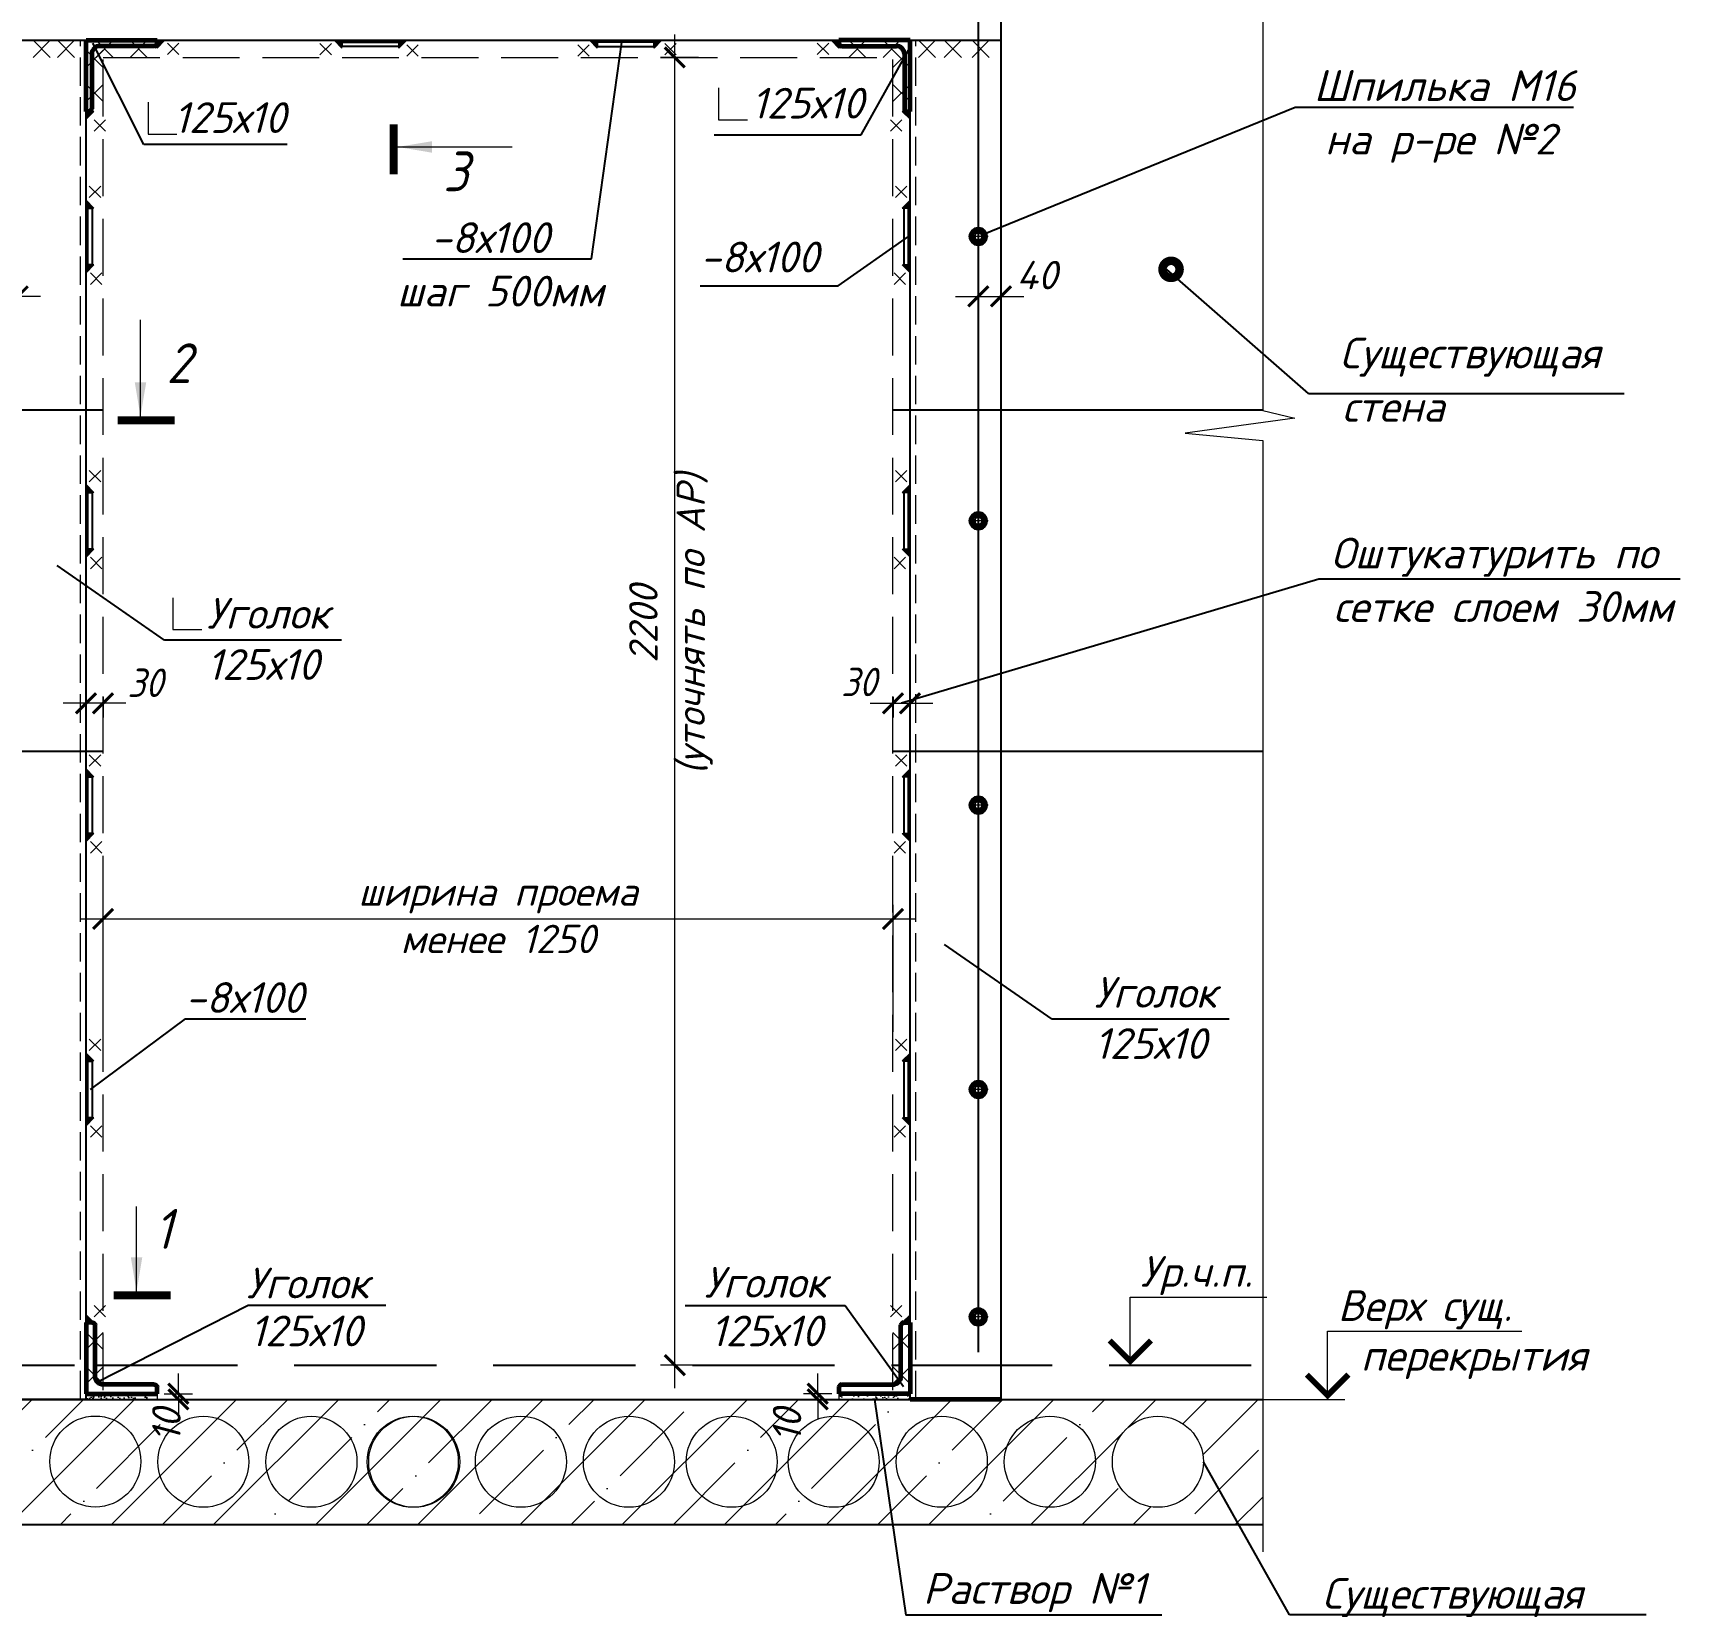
# Model space of a CAD drawing. Header units: millimetres. Extents: x 749182 to 2267578, y 70462 to 311449.
# Drawn here: x 2113774 to 2116670, y 228761 to 231547 of the extents above; entities that cross this region are included whole.
import ezdxf
from ezdxf.enums import TextEntityAlignment as Align

# ---------------------------------------------------------------- set-up
doc = ezdxf.new("R2010")
doc.units = ezdxf.units.MM
for name, pattern in [('GOST2.303 4', [7, 5, -2, 0]), ('ГОСТ 2.303 4', [7, 5, -2, 0]), ('осеваяX2', [4, 2.5, -0.5, 0.5, -0.5])]:
    doc.linetypes.add(name, pattern=pattern)
doc.layers.get('Defpoints').update_dxf_attribs({"color": 255})
for name, color, linetype, lineweight in [('1Стены', 252, 'Continuous', 25), ('монолит', 176, 'Continuous', 50), ('Оси', 165, 'осеваяX2', 13), ('Размер', 7, 'Continuous', 13), ('сварка', 156, 'Continuous', 9), ('штрих', 8, 'Continuous', 5), ('штриховка кирпич', 42, 'Continuous', 5)]:
    doc.layers.add(name, color=color, linetype=linetype, lineweight=lineweight)
doc.layers.add('CS_UNPLOTTED', color=254, linetype='Continuous', plot=False)
doc.layers.add('металл', color=124, linetype='Continuous')
doc.layers.add('Текст', color=7, linetype='Continuous')
doc.styles.add('GOST 2.304_new', font='isocpeur.ttf', dxfattribs={"width": 0.9, "oblique": 15})
doc.styles.add('М2', font='isocpeui.ttf')
doc.dimstyles.new('SPDS', dxfattribs={"dimscale": 25, "dimtxt": 2.5, "dimasz": 1.77, "dimexe": 1.25, "dimexo": 0.625, "dimtad": 1, "dimdec": 0, "dimrnd": 0.001, "dimtxsty": 'GOST 2.304_new', "dimblk": 'ARCHTICK', "dimcen": 2.5, "dimdle": 2, "dimclrt": 256, "dimazin": 2, "dimtfac": 0.75, "dimtdec": 0, "dimtmove": 1, "dimatfit": 3, "dimfxl": 0, "dimtolj": 1, "dimlwd": 9, "dimlwe": 9, "dimarcsym": 0})
doc.dimstyles.new('SPDS 1_20', dxfattribs={"dimscale": 20, "dimtxt": 2.5, "dimasz": 1.77, "dimexe": 1.25, "dimexo": 0.625, "dimtad": 1, "dimdec": 0, "dimrnd": 0.001, "dimtxsty": 'М2', "dimblk": 'ARCHTICK', "dimcen": 2.5, "dimdle": 2, "dimclrt": 256, "dimadec": 0, "dimazin": 2, "dimtfac": 0.75, "dimtdec": 0, "dimtmove": 1, "dimatfit": 3, "dimfxl": 0, "dimtolj": 1, "dimlwd": 9, "dimlwe": 9, "dimarcsym": 0})

# ---------------------------------------------------------------- blocks, each defined once
blk = doc.blocks.new('_ArchTick')
at = {"color": 0, "linetype": 'ByBlock', "const_width": 0.15}
blk.add_lwpolyline([(-0.5, -0.5), (0.5, 0.5)], dxfattribs=at)
blk = doc.blocks.new('*D2985')
at = {"layer": 'Defpoints', "color": 0, "lineweight": 20, "ltscale": 20, "transparency": 16777216}
for p in [(2113867.8, 230391.9), (2113897.8, 230391.9), (2113867.8, 230368.3)]:
    blk.add_point(p, dxfattribs=at)
at = {"layer": 'Размер', "color": 0, "lineweight": 9, "ltscale": 20, "transparency": 16777216}
for p, q in [((2113937.8, 230368.3), (2113827.8, 230368.3)), ((2113867.8, 230379.4), (2113867.8, 230343.3)), ((2113897.8, 230379.4), (2113897.8, 230343.3))]:
    blk.add_line(p, q, dxfattribs=at)
at = {"layer": 'Размер', "color": 0, "lineweight": 9, "ltscale": 20, "transparency": 16777216, "xscale": 35.4, "yscale": 35.4, "zscale": 35.4}
for p, rotation in [((2113867.8, 230368.3), 179.9999999995553), ((2113897.8, 230368.3), 359.9999999995553)]:
    blk.add_blockref('_ArchTick', p, dxfattribs=dict(at, rotation=rotation))
at = {"layer": 'Размер', "ltscale": 20, "transparency": 16777216, "insert": (2113971.6, 230404.4), "char_height": 50, "attachment_point": 5, "style": 'GOST 2.304_new'}
blk.add_mtext('\\A1;30', dxfattribs=at)
blk = doc.blocks.new('свар')
at = {"layer": 'сварка', "color": 0, "linetype": 'Continuous', "ltscale": 10}
for p, q in [((10, 10), (-10, -10)), ((-10, 10), (10, -10))]:
    blk.add_line(p, q, dxfattribs=at)
blk = doc.blocks.new('*D2986')
at = {"color": 0, "lineweight": 9, "ltscale": 20, "transparency": 16777216}
for p, q in [((2115246.5, 230368.3), (2115356.5, 230368.3)), ((2115286.5, 230379.4), (2115286.5, 230343.3)), ((2115316.5, 230379.4), (2115316.5, 230343.3))]:
    blk.add_line(p, q, dxfattribs=at)
at = {"layer": 'Defpoints', "color": 0, "lineweight": 20, "ltscale": 20, "transparency": 16777216}
for p in [(2115286.5, 230391.9), (2115316.5, 230391.9), (2115316.5, 230368.3)]:
    blk.add_point(p, dxfattribs=at)
at = {"color": 0, "lineweight": 9, "ltscale": 20, "transparency": 16777216, "xscale": 35.4, "yscale": 35.4, "zscale": 35.4, "rotation": 180}
blk.add_blockref('_ArchTick', (2115286.5, 230368.3), dxfattribs=at)
at = {"color": 0, "lineweight": 9, "ltscale": 20, "transparency": 16777216, "xscale": 35.4, "yscale": 35.4, "zscale": 35.4}
blk.add_blockref('_ArchTick', (2115316.5, 230368.3), dxfattribs=at)
at = {"ltscale": 20, "transparency": 16777216, "insert": (2115226.3, 230405.8), "char_height": 50, "attachment_point": 5, "style": 'GOST 2.304_new'}
blk.add_mtext('\\A1;30', dxfattribs=at)
blk = doc.blocks.new('*D2971')
at = {"layer": 'Defpoints', "color": 0, "lineweight": 20, "ltscale": 20, "transparency": 16777216}
for p in [(2115436.5, 231172.2), (2115476.5, 231174.4), (2115476.5, 231083.9)]:
    blk.add_point(p, dxfattribs=at)
at = {"layer": 'Размер', "color": 0, "lineweight": 9, "ltscale": 20, "transparency": 16777216}
for p, q in [((2115436.5, 231159.7), (2115436.5, 231058.9)), ((2115476.5, 231161.9), (2115476.5, 231058.9)), ((2115396.5, 231083.9), (2115516.5, 231083.9))]:
    blk.add_line(p, q, dxfattribs=at)
at = {"layer": 'Размер', "color": 0, "lineweight": 9, "ltscale": 20, "transparency": 16777216, "xscale": 35.4, "yscale": 35.4, "zscale": 35.4, "rotation": 180}
blk.add_blockref('_ArchTick', (2115436.5, 231083.9), dxfattribs=at)
at = {"layer": 'Размер', "color": 0, "lineweight": 9, "ltscale": 20, "transparency": 16777216, "xscale": 35.4, "yscale": 35.4, "zscale": 35.4}
blk.add_blockref('_ArchTick', (2115476.5, 231083.9), dxfattribs=at)
at = {"layer": 'Размер', "ltscale": 20, "transparency": 16777216, "insert": (2115539.4, 231121.4), "char_height": 50, "attachment_point": 5, "style": 'М2'}
blk.add_mtext('\\A1;40', dxfattribs=at)
blk = doc.blocks.new('*D2976')
at = {"layer": 'Defpoints', "color": 0, "lineweight": 20, "ltscale": 20, "transparency": 16777216}
for p in [(2113707.8, 231174.4), (2113747.8, 231172.2), (2113707.8, 231083.9)]:
    blk.add_point(p, dxfattribs=at)
at = {"layer": 'Размер', "color": 0, "lineweight": 9, "ltscale": 20, "transparency": 16777216}
for p, q in [((2113707.8, 231161.9), (2113707.8, 231058.9)), ((2113747.8, 231159.7), (2113747.8, 231058.9)), ((2113787.8, 231083.9), (2113667.8, 231083.9))]:
    blk.add_line(p, q, dxfattribs=at)
at = {"layer": 'Размер', "color": 0, "lineweight": 9, "ltscale": 20, "transparency": 16777216, "xscale": 35.4, "yscale": 35.4, "zscale": 35.4, "rotation": 180}
blk.add_blockref('_ArchTick', (2113707.8, 231083.9), dxfattribs=at)
at = {"layer": 'Размер', "color": 0, "lineweight": 9, "ltscale": 20, "transparency": 16777216, "xscale": 35.4, "yscale": 35.4, "zscale": 35.4}
blk.add_blockref('_ArchTick', (2113747.8, 231083.9), dxfattribs=at)
at = {"layer": 'Размер', "ltscale": 20, "transparency": 16777216, "insert": (2113644.9, 231121.4), "char_height": 50, "attachment_point": 5, "style": 'М2'}
blk.add_mtext('\\A1;40', dxfattribs=at)
blk = doc.blocks.new('м16')
at = {"layer": 'металл', "lineweight": 30, "ltscale": 20}
for p, q in [((-11, 6.4), (0, 12.7)), ((-11, -6.4), (-11, 6.4)), ((0, 12.7), (11, 6.4)), ((11, 6.4), (11, -6.4)), ((0, -12.7), (-11, -6.4)), ((11, -6.4), (0, -12.7))]:
    blk.add_line(p, q, dxfattribs=at)
blk.add_circle((0, 0), 15, dxfattribs=at)
for radius, start, end in [(10.4, 0, 180), (10.4, 180, 0), (6.92, 0, 180), (6.92, 180, 0)]:
    blk.add_arc((0, 0), radius, start, end, dxfattribs=at)
at = {"layer": 'металл', "linetype": 'Continuous', "lineweight": 25, "ltscale": 20}
blk.add_arc((0, 0), 8, 255, 165, dxfattribs=at)
at = {"layer": 'Оси', "ltscale": 20}
for p, q in [((17, 0), (-17.3, 0)), ((0, 17.3), (0, -17.3))]:
    blk.add_line(p, q, dxfattribs=at)
blk = doc.blocks.new('*D2977')
at = {"color": 0, "lineweight": 9, "ltscale": 20, "transparency": 16777216}
for p, q in [((2114030.2, 229154.2), (2114030.2, 229189.6)), ((2114005.3, 229154.2), (2114055.2, 229154.2)), ((2114005.3, 229144.2), (2114055.2, 229144.2)), ((2114030.2, 229154.2), (2114030.2, 229144.2)), ((2114030.2, 229144.2), (2114030.2, 229108.8))]:
    blk.add_line(p, q, dxfattribs=at)
at = {"layer": 'Defpoints', "color": 0, "lineweight": 20, "ltscale": 20, "transparency": 16777216}
for p in [(2113992.8, 229154.2), (2113992.8, 229144.2), (2114030.2, 229144.2)]:
    blk.add_point(p, dxfattribs=at)
at = {"color": 0, "lineweight": 9, "ltscale": 20, "transparency": 16777216, "xscale": 35.4, "yscale": 35.4, "zscale": 35.4}
for p, rotation in [((2114030.2, 229154.2), 270), ((2114030.2, 229144.2), 90)]:
    blk.add_blockref('_ArchTick', p, dxfattribs=dict(at, rotation=rotation))
at = {"ltscale": 20, "transparency": 16777216, "insert": (2114009.1, 229098.5), "char_height": 50, "attachment_point": 5, "rotation": 90, "style": 'М2'}
blk.add_mtext('\\A1;10', dxfattribs=at)
blk = doc.blocks.new('*D2979')
at = {"color": 0, "lineweight": 9, "ltscale": 20, "transparency": 16777216}
for p, q in [((2115154.1, 229154.2), (2115154.1, 229189.6)), ((2115179, 229154.2), (2115129.1, 229154.2)), ((2115179, 229144.2), (2115129.1, 229144.2)), ((2115154.1, 229154.2), (2115154.1, 229144.2)), ((2115154.1, 229144.2), (2115154.1, 229108.8))]:
    blk.add_line(p, q, dxfattribs=at)
at = {"layer": 'Defpoints', "color": 0, "lineweight": 20, "ltscale": 20, "transparency": 16777216}
for p in [(2115154.1, 229144.2), (2115191.5, 229154.2), (2115191.5, 229144.2)]:
    blk.add_point(p, dxfattribs=at)
at = {"color": 0, "lineweight": 9, "ltscale": 20, "transparency": 16777216, "xscale": 35.4, "yscale": 35.4, "zscale": 35.4}
for p, rotation in [((2115154.1, 229154.2), 270), ((2115154.1, 229144.2), 90)]:
    blk.add_blockref('_ArchTick', p, dxfattribs=dict(at, rotation=rotation))
at = {"ltscale": 20, "transparency": 16777216, "insert": (2115100.2, 229098.5), "char_height": 50, "attachment_point": 5, "rotation": 90, "style": 'М2'}
blk.add_mtext('\\A1;10', dxfattribs=at)
blk = doc.blocks.new('*D2988')
at = {"color": 0, "lineweight": 9, "ltscale": 20, "transparency": 16777216}
for p, q in [((2113897.8, 229790.4), (2113897.8, 230014.1)), ((2115286.5, 229790.4), (2115286.5, 230014.1)), ((2113857.8, 229989.1), (2115326.5, 229989.1))]:
    blk.add_line(p, q, dxfattribs=at)
at = {"layer": 'Defpoints', "color": 0, "lineweight": 20, "ltscale": 20, "transparency": 16777216}
for p in [(2115286.5, 229989.1), (2113897.8, 229777.9), (2115286.5, 229777.9)]:
    blk.add_point(p, dxfattribs=at)
at = {"color": 0, "lineweight": 9, "ltscale": 20, "transparency": 16777216, "xscale": 35.4, "yscale": 35.4, "zscale": 35.4, "rotation": 180}
blk.add_blockref('_ArchTick', (2113897.8, 229989.1), dxfattribs=at)
at = {"color": 0, "lineweight": 9, "ltscale": 20, "transparency": 16777216, "xscale": 35.4, "yscale": 35.4, "zscale": 35.4}
blk.add_blockref('_ArchTick', (2115286.5, 229989.1), dxfattribs=at)
at = {"ltscale": 20, "transparency": 16777216, "insert": (2114592.1, 229995.6), "char_height": 50, "width": 516.523, "attachment_point": 5, "style": 'М2'}
blk.add_mtext('\\A1;ширина проема менее 1250', dxfattribs=at)
blk = doc.blocks.new('*D2987')
at = {"layer": 'Defpoints', "color": 0, "lineweight": 20, "ltscale": 20, "transparency": 16777216}
for p in [(2114902.9, 231504.2), (2114956.8, 231504.2), (2114956.8, 229204.2)]:
    blk.add_point(p, dxfattribs=at)
at = {"layer": 'Размер', "color": 0, "lineweight": 9, "ltscale": 20, "transparency": 16777216}
for p, q in [((2114902.9, 229164.2), (2114902.9, 231544.2)), ((2114944.3, 231504.2), (2114877.9, 231504.2)), ((2114944.3, 229204.2), (2114877.9, 229204.2))]:
    blk.add_line(p, q, dxfattribs=at)
at = {"layer": 'Размер', "color": 0, "lineweight": 9, "ltscale": 20, "transparency": 16777216, "xscale": 35.4, "yscale": 35.4, "zscale": 35.4}
for p, rotation in [((2114902.9, 231504.2), 90), ((2114902.9, 229204.2), 270)]:
    blk.add_blockref('_ArchTick', p, dxfattribs=dict(at, rotation=rotation))
at = {"layer": 'Размер', "ltscale": 20, "transparency": 16777216, "insert": (2114896.1, 230507.8), "char_height": 50, "width": 670.583, "attachment_point": 5, "rotation": 90, "style": 'М2'}
blk.add_mtext('\\A1;2200 \\P(уточнять по АР)', dxfattribs=at)

msp = doc.modelspace()

# ---------------------------------------------------------------- hatches: boundary and pattern name
at = {"layer": 'Размер', "ltscale": 20}
h = msp.add_hatch(dxfattribs=at)
h.set_pattern_fill('AR-SAND', color=256, scale=0.3)
h.set_pattern_definition([(37.5, (1339849.812, 581906.442), (-0.48000939, 14.68239712), [0, -11.5824, 0, -12.954, 0, -12.3825]), (7.5, (1339849.812, 581906.442), (13.4856985, 21.504753), [0, -6.2484, 0, -10.4394, 0, -4.0005]), (327.5, (1339840.439, 581906.442), (23.7297711, 0.04311554), [0, -3.81, 0, -13.716, 0, -17.907]), (317.5, (1339840.44, 581906.442), (22.90669357, 6.6878797), [0, -1.905, 0, -8.9916, 0, -10.287])])
h.paths.add_polyline_path([(2113992.8129, 229154.1892), (2113897.8129, 229154.1892), (2113897.8129, 229144.1892), (2113992.8129, 229144.1892)])
h.paths.add_polyline_path([(2113897.8129, 229154.1892), (2113867.8129, 229154.1892), (2113867.8129, 229144.1892), (2113897.8129, 229144.1892)])
h = msp.add_hatch(dxfattribs=at)
h.set_pattern_fill('AR-SAND', color=256, scale=0.3)
h.set_pattern_definition([(37.5, (1338838.439, 581906.442), (-0.48000939, 14.68239712), [0, -11.5824, 0, -12.954, 0, -12.3825]), (7.5, (1338838.44, 581906.442), (13.4856985, 21.504753), [0, -6.2484, 0, -10.4394, 0, -4.0005]), (327.5, (1338829.067, 581906.442), (23.7297711, 0.04311554), [0, -3.81, 0, -13.716, 0, -17.907]), (317.5, (1338829.067, 581906.442), (22.90669357, 6.6878797), [0, -1.905, 0, -8.9916, 0, -10.287])])
h.paths.add_polyline_path([(2115191.4697, 229154.1892), (2115286.4697, 229154.1892), (2115286.4697, 229144.1892), (2115191.4697, 229144.1892)])
h.paths.add_polyline_path([(2115286.4697, 229154.1892), (2115316.4697, 229154.1892), (2115316.4697, 229144.1892), (2115286.4697, 229144.1892)])
at = {"layer": 'сварка', "linetype": 'Continuous', "ltscale": 5}
for points in [[(2113992.8227, 231534.1892), (2113992.8227, 231520.5457), (2114006.4661, 231534.1892)], [(2114317.7249, 231534.1892), (2114304.0815, 231534.1892), (2114317.7249, 231520.5457)], [(2114417.9205, 231534.1892), (2114431.5639, 231534.1892), (2114417.9205, 231520.5457)], [(2114766.3621, 231534.1892), (2114752.7186, 231534.1892), (2114766.3621, 231520.5457)], [(2114866.5577, 231534.1892), (2114880.2011, 231534.1892), (2114866.5577, 231520.5457)], [(2115191.4599, 231534.1892), (2115191.4599, 231520.5457), (2115177.8164, 231534.1892)], [(2113867.8227, 231409.1892), (2113881.4661, 231409.1892), (2113867.8227, 231395.5457)], [(2115316.4599, 231409.1892), (2115302.8164, 231409.1892), (2115316.4599, 231395.5457)], [(2113867.8227, 231239.287), (2113867.8227, 231252.9304), (2113881.4661, 231239.287)], [(2115316.4599, 231239.287), (2115316.4599, 231252.9304), (2115302.8164, 231239.287)], [(2113867.8227, 231139.0914), (2113867.8227, 231125.4479), (2113881.4661, 231139.0914)], [(2115316.4599, 231139.0914), (2115316.4599, 231125.4479), (2115302.8164, 231139.0914)], [(2113867.8227, 230739.287), (2113867.8227, 230752.9304), (2113881.4661, 230739.287)], [(2115316.4599, 230739.287), (2115316.4599, 230752.9304), (2115302.8164, 230739.287)], [(2113867.8227, 230639.0914), (2113867.8227, 230625.4479), (2113881.4661, 230639.0914)], [(2115316.4599, 230639.0914), (2115316.4599, 230625.4479), (2115302.8164, 230639.0914)], [(2113867.8227, 230239.287), (2113867.8227, 230252.9304), (2113881.4661, 230239.287)], [(2115316.4599, 230239.287), (2115316.4599, 230252.9304), (2115302.8164, 230239.287)], [(2113867.8227, 230139.0914), (2113867.8227, 230125.4479), (2113881.4661, 230139.0914)], [(2115316.4599, 230139.0914), (2115316.4599, 230125.4479), (2115302.8164, 230139.0914)], [(2113867.8227, 229739.287), (2113867.8227, 229752.9304), (2113881.4661, 229739.287)], [(2115316.4599, 229739.287), (2115316.4599, 229752.9304), (2115302.8164, 229739.287)], [(2113867.8227, 229639.0914), (2113867.8227, 229625.4479), (2113881.4661, 229639.0914)], [(2115316.4599, 229639.0914), (2115316.4599, 229625.4479), (2115302.8164, 229639.0914)], [(2113867.8227, 229279.1892), (2113867.8227, 229292.8326), (2113881.4661, 229279.1892)], [(2115316.4599, 229279.1892), (2115316.4599, 229292.8326), (2115302.8164, 229279.1892)]]:
    msp.add_hatch(color=0, dxfattribs=at).paths.add_polyline_path(points, flags=0)
at = {"layer": 'штрих', "lineweight": 13, "ltscale": 100}
h = msp.add_hatch(dxfattribs=at)
h.set_pattern_fill('ANSI35', color=256, scale=20)
h.set_pattern_definition([(45, (-40617832.03, -1229024.45), (-89.8025612, 89.8025612), []), (45, (-40617742.23, -1229024.45), (-89.8025612, 89.8025612), [158.75, -31.75, 0, -31.75])])
h.paths.add_polyline_path([(2115672.2075, 229034.4892, -1), (2115832.2075, 229034.4892), (2115894.0955, 228924.1892), (2115936.5133, 228924.1892), (2115936.5133, 229144.1892), (2113992.8129, 229144.1892), (2113992.8129, 229144.1892), (2113867.8129, 229144.1892), (2113707.8227, 229144.1892), (2113247.7693, 229144.1892), (2113247.7693, 229082.0458, -3.274807059), (2113247.7693, 228992.6645), (2113247.7693, 228924.1892), (2115894.0955, 228924.1892), (2115832.2075, 229034.4892, -1)])

# ---------------------------------------------------------------- linework, layer by layer
at = {"ltscale": 100}
for p, q in [((2113969.245, 231351.1847), (2113879.6378, 231529.207)), ((2114756.6579, 231149.7562), (2114809.6723, 231531.1801)), ((2115230.4703, 231367.9628), (2115316.4599, 231522.2974)), ((2115993.254, 231416.1644), (2115442.866, 231191.8006)), ((2116482.9162, 231416.1644), (2115993.254, 231416.1644)), ((2114221.4347, 231351.1847), (2113969.245, 231351.1847)), ((2114972.3399, 231367.9628), (2115230.4703, 231367.9628)), ((2115189.8185, 231102.6329), (2115313.4508, 231189.1892)), ((2114424.5199, 231149.7562), (2114756.6579, 231149.7562)), ((2116016.7535, 230913.0933), (2115767.8385, 231131.4322)), ((2114947.2149, 231102.6329), (2115189.8185, 231102.6329)), ((2116016.7535, 230913.0933), (2116572.0794, 230913.0933)), ((2116034.8497, 230586.7399), (2115301.4599, 230368.2688)), ((2116670.1916, 230586.7399), (2116034.8497, 230586.7399)), ((2114042.0256, 229813.3015), (2113874.8517, 229689.1893)), ((2114042.0256, 229813.3015), (2114254.4409, 229813.3015)), ((2114152.8729, 229309.5621), (2113887.9232, 229174.2897)), ((2114395.1154, 229309.5621), (2114152.8729, 229309.5621)), ((2114921.2828, 229309.5395), (2115202.1634, 229309.5395)), ((2115202.1634, 229309.5395), (2115304.8648, 229167.0688)), ((2115983.3718, 228765.0764), (2115832.2075, 229034.4892)), ((2116610.8758, 228765.0764), (2115983.3718, 228765.0764))]:
    msp.add_line(p, q, dxfattribs=at)
at = {"ltscale": 20}
for p, q in [((2114005.8155, 230479.5688), (2113816.7716, 230610.8638)), ((2115566.0296, 229813.0123), (2115376.9857, 229944.3073))]:
    msp.add_line(p, q, dxfattribs=at)
at = {"color": 0, "ltscale": 20}
for points in [[(2114317.099, 230479.5688), (2114005.8155, 230479.5688)], [(2115877.3131, 229813.0123), (2115566.0296, 229813.0123)]]:
    msp.add_lwpolyline(points, dxfattribs=at)
at = {"layer": '1Стены', "color": 0, "linetype": 'ГОСТ 2.303 4', "lineweight": 13, "ltscale": 10}
for p, q in [((2113857.8227, 229144.1892), (2113857.8227, 231534.1892)), ((2115326.4599, 229144.1892), (2115326.4599, 231534.1892))]:
    msp.add_line(p, q, dxfattribs=at)
at = {"layer": '1Стены', "color": 0, "linetype": 'ГОСТ 2.303 4', "lineweight": 13, "ltscale": 20}
for p, q in [((2113897.8227, 229160.1892), (2113897.8227, 231504.1892)), ((2113897.8227, 231504.1892), (2115286.4599, 231504.1892)), ((2115286.4599, 229160.1892), (2115286.4599, 231504.1892))]:
    msp.add_line(p, q, dxfattribs=at)
at = {"layer": '1Стены', "color": 0, "linetype": 'GOST2.303 4', "ltscale": 50}
for p, q in [((2113247.7693, 229204.1892), (2113867.8227, 229204.1892)), ((2113883.8227, 229204.1892), (2115300.4599, 229204.1892)), ((2115316.4599, 229204.1892), (2115936.5133, 229204.1892))]:
    msp.add_line(p, q, dxfattribs=at)
at = {"layer": '1Стены', "color": 0, "linetype": 'ГОСТ 2.303 4', "lineweight": 13, "ltscale": 50}
msp.add_line((2113867.8227, 229144.1892), (2115316.45, 229144.1892), dxfattribs=at)
at = {"layer": 'CS_UNPLOTTED', "ltscale": 20}
msp.add_line((2115436.4599, 232052.3282), (2115436.4599, 229227.4528), dxfattribs=at)
at = {"layer": 'CS_UNPLOTTED', "ltscale": 100}
for p, q in [((2113247.7693, 230884.1892), (2113897.8227, 230884.1892)), ((2115286.4599, 230884.1892), (2115936.5133, 230884.1892)), ((2113247.7693, 230284.1892), (2113897.8227, 230284.1892)), ((2115286.4599, 230284.1892), (2115936.5133, 230284.1892))]:
    msp.add_line(p, q, dxfattribs=at)
at = {"layer": 'металл', "color": 0, "ltscale": 20}
for p, q in [((2115476.4599, 229144.1892), (2115476.4599, 231734.1892)), ((2113707.8227, 231534.1892), (2115476.4599, 231534.1892)), ((2113867.8227, 229144.1892), (2113867.8227, 231534.1892)), ((2115316.4599, 229144.1892), (2115316.4599, 231534.1892)), ((2113867.8129, 229144.1892), (2113707.8227, 229144.1892))]:
    msp.add_line(p, q, dxfattribs=at)
at = {"layer": 'металл', "color": 0, "linetype": 'Continuous', "lineweight": 60, "ltscale": 20}
for p, q in [((2113867.8227, 231409.1892), (2113867.8227, 231534.1892)), ((2113867.8227, 231534.1892), (2113992.8227, 231534.1892)), ((2113988.2227, 231524.1892), (2113891.8227, 231524.1892)), ((2113992.8227, 231534.1892), (2113992.8227, 231528.7892)), ((2115191.4599, 231534.1892), (2115191.4599, 231528.7892)), ((2115316.4599, 231534.1892), (2115191.4599, 231534.1892)), ((2115196.0599, 231524.1892), (2115292.4599, 231524.1892)), ((2115316.4599, 231409.1892), (2115316.4599, 231534.1892)), ((2113877.8227, 231510.1892), (2113877.8227, 231413.7892)), ((2115306.4599, 231510.1892), (2115306.4599, 231413.7892)), ((2113873.2227, 231409.1892), (2113867.8227, 231409.1892)), ((2115311.0599, 231409.1892), (2115316.4599, 231409.1892)), ((2115300.4599, 229184.1892), (2115300.4599, 229274.5892)), ((2115305.0599, 229279.1892), (2115316.4599, 229279.1892)), ((2115316.4599, 229279.1892), (2115316.4599, 229154.1892)), ((2115196.0599, 229170.1892), (2115286.4599, 229170.1892)), ((2115191.4599, 229165.5892), (2115191.4599, 229154.1892)), ((2115476.4599, 229144.1892), (2115316.4697, 229144.1892))]:
    msp.add_line(p, q, dxfattribs=at)
at = {"layer": 'металл', "color": 0, "linetype": 'Continuous', "lineweight": 60, "ltscale": 20, "extrusion": (0, 0, -1)}
for p, q in [((2113867.8227, 229279.1892), (2113867.8227, 229154.1892)), ((2113879.2227, 229279.1892), (2113867.8227, 229279.1892)), ((2113883.8227, 229184.1892), (2113883.8227, 229274.5892)), ((2113988.2227, 229170.1892), (2113897.8227, 229170.1892)), ((2113867.8227, 229154.1892), (2113992.8227, 229154.1892)), ((2113992.8227, 229154.1892), (2113992.8227, 229165.5892)), ((2115316.4599, 229154.1892), (2115191.4599, 229154.1892))]:
    msp.add_line(p, q, dxfattribs=at)
at = {"layer": 'металл', "color": 0, "ltscale": 20}
for points in [[(2114417.8227, 231531.1801), (2114417.8227, 231523.1801), (2114317.8227, 231523.1801), (2114317.8227, 231531.1801)], [(2114766.4599, 231531.1801), (2114766.4599, 231523.1801), (2114866.4599, 231523.1801), (2114866.4599, 231531.1801)], [(2113870.8318, 231239.1892), (2113878.8318, 231239.1892), (2113878.8318, 231139.1892), (2113870.8318, 231139.1892)], [(2115313.4508, 231239.1892), (2115305.4508, 231239.1892), (2115305.4508, 231139.1892), (2115313.4508, 231139.1892)], [(2113870.8318, 230739.1892), (2113878.8318, 230739.1892), (2113878.8318, 230639.1892), (2113870.8318, 230639.1892)], [(2115313.4508, 230739.1892), (2115305.4508, 230739.1892), (2115305.4508, 230639.1892), (2115313.4508, 230639.1892)], [(2113870.8318, 230239.1892), (2113878.8318, 230239.1892), (2113878.8318, 230139.1892), (2113870.8318, 230139.1892)], [(2115313.4508, 230239.1892), (2115305.4508, 230239.1892), (2115305.4508, 230139.1892), (2115313.4508, 230139.1892)], [(2113870.8318, 229739.1892), (2113878.8318, 229739.1892), (2113878.8318, 229639.1892), (2113870.8318, 229639.1892)], [(2115313.4508, 229739.1892), (2115305.4508, 229739.1892), (2115305.4508, 229639.1892), (2115313.4508, 229639.1892)]]:
    msp.add_lwpolyline(points, close=True, dxfattribs=at)
at = {"layer": 'металл', "color": 0, "linetype": 'Continuous', "lineweight": 60, "ltscale": 20}
for centre, radius, start, end in [((2113891.8227, 231510.1892), 14, 90, 180), ((2113988.2227, 231528.7892), 4.6, 270, 0), ((2115196.0599, 231528.7892), 4.6, 180, 270), ((2115292.4599, 231510.1892), 14, 0, 90), ((2113873.2227, 231413.7892), 4.6, 270, 0), ((2115311.0599, 231413.7892), 4.6, 180, 270), ((2115305.0599, 229274.5892), 4.6, 90, 180), ((2115196.0599, 229165.5892), 4.6, 90, 180), ((2115286.4599, 229184.1892), 14, 270, 0)]:
    msp.add_arc(centre, radius, start, end, dxfattribs=at)
at = {"layer": 'металл', "color": 0, "linetype": 'Continuous', "lineweight": 60, "ltscale": 20, "extrusion": (0, 0, -1)}
for centre, radius, start, end in [((-2113879.2227, 229274.5892), 4.6, 90, 180), ((-2113897.8227, 229184.1892), 14, 270, 0), ((-2113988.2227, 229165.5892), 4.6, 90, 180)]:
    msp.add_arc(centre, radius, start, end, dxfattribs=at)
at = {"layer": 'монолит', "color": 0, "lineweight": 25, "ltscale": 100}
for p, q in [((2113247.7693, 229144.1892), (2115936.5133, 229144.1892)), ((2113247.7693, 229144.1892), (2115936.5133, 229144.1892)), ((2113247.7693, 228924.1892), (2115936.5133, 228924.1892))]:
    msp.add_line(p, q, dxfattribs=at)
at = {"layer": 'Размер', "linetype": 'Continuous', "ltscale": 20}
for p, q in [((2114415.6474, 231346.681), (2114616.8835, 231346.681)), ((2113963.5333, 230872.8044), (2113963.5333, 231042.8044)), ((2113956.6031, 229333.9361), (2113956.6031, 229483.2575)), ((2115703.656, 229204.1892), (2115703.656, 229324.1892)), ((2115703.656, 229324.1892), (2115943.9284, 229324.1892)), ((2116050.5687, 229144.1892), (2116050.5687, 229264.1892)), ((2116050.5687, 229264.1892), (2116392.0912, 229264.1892)), ((2115936.5133, 229144.1892), (2116080.5687, 229144.1892))]:
    msp.add_line(p, q, dxfattribs=at)
at = {"layer": 'Размер', "color": 0, "ltscale": 20}
for points in [[(2114979.7152, 231450.5304), (2114979.7152, 231394.5475), (2115030.5738, 231394.5475)], [(2113976.7318, 231425.1513), (2113976.7318, 231369.1684), (2114027.5904, 231369.1684)], [(2114020.3293, 230553.8383), (2114020.3293, 230497.8554), (2114071.1879, 230497.8554)]]:
    msp.add_lwpolyline(points, dxfattribs=at)
at = {"layer": 'Размер', "color": 0, "linetype": 'Continuous', "ltscale": 20}
for points, const_width in [([(2114408.6474, 231298.681), (2114408.6474, 231386.681)], 14), ([(2114023.5333, 230865.8044), (2113923.5333, 230865.8044)], 14), ([(2114016.6031, 229326.9361), (2113916.6031, 229326.9361)], 14), ([(2115667.1915, 229247.7247), (2115703.656, 229211.2602), (2115740.1204, 229247.7247)], 10), ([(2116014.1043, 229187.7247), (2116050.5687, 229151.2602), (2116087.0332, 229187.7247)], 10)]:
    msp.add_lwpolyline(points, dxfattribs=dict(at, const_width=const_width))
at = {"layer": 'Размер', "color": 0, "ltscale": 20}
for points in [[(2113867.8129, 229154.1892), (2113992.8129, 229154.1892), (2113992.8129, 229144.1892), (2113867.8129, 229144.1892)], [(2115316.4697, 229154.1892), (2115191.4697, 229154.1892), (2115191.4697, 229144.1892), (2115316.4697, 229144.1892)]]:
    msp.add_lwpolyline(points, close=True, dxfattribs=at)
at = {"layer": 'Размер', "linetype": 'Continuous', "ltscale": 20}
for points in [[(2114415.6474, 231346.681), (2114475.7374, 231356.7366), (2114475.7374, 231336.6254)], [(2113963.5333, 230872.8044), (2113953.4777, 230932.8944), (2113973.5889, 230932.8944)], [(2113956.6031, 229333.9361), (2113946.5475, 229394.0261), (2113966.6587, 229394.0261)]]:
    msp.add_solid(points, dxfattribs=at)
at = {"layer": 'сварка', "color": 0, "linetype": 'Continuous', "ltscale": 15}
for p, q in [((2113804.7845, 231534.1892), (2113774.7845, 231504.1892)), ((2113774.7845, 231534.1892), (2113804.7845, 231504.1892)), ((2113847.5118, 231534.1892), (2113817.5118, 231504.1892)), ((2113817.5118, 231534.1892), (2113847.5118, 231504.1892)), ((2113992.8227, 231534.1892), (2113867.8227, 231534.1892)), ((2113867.8227, 231409.1892), (2113867.8227, 231534.1892)), ((2113867.8227, 231486.6892), (2113897.8227, 231516.6892)), ((2113867.8227, 231516.6892), (2113897.8227, 231486.6892)), ((2113915.3227, 231534.1892), (2113885.3227, 231504.1892)), ((2113885.3227, 231534.1892), (2113915.3227, 231504.1892)), ((2113975.3227, 231534.1892), (2113945.3227, 231504.1892)), ((2113945.3227, 231534.1892), (2113975.3227, 231504.1892)), ((2115191.4599, 231534.1892), (2115316.4599, 231534.1892)), ((2115208.9599, 231534.1892), (2115238.9599, 231504.1892)), ((2115238.9599, 231534.1892), (2115208.9599, 231504.1892)), ((2115268.9599, 231534.1892), (2115298.9599, 231504.1892)), ((2115298.9599, 231534.1892), (2115268.9599, 231504.1892)), ((2115316.4599, 231486.6892), (2115286.4599, 231516.6892)), ((2115316.4599, 231516.6892), (2115286.4599, 231486.6892)), ((2115316.4599, 231409.1892), (2115316.4599, 231534.1892)), ((2115361.2248, 231534.1892), (2115331.2248, 231504.1892)), ((2115331.2248, 231534.1892), (2115361.2248, 231504.1892)), ((2115406.7177, 231534.1892), (2115376.7177, 231504.1892)), ((2115376.7177, 231534.1892), (2115406.7177, 231504.1892)), ((2115455.4937, 231534.1892), (2115425.4937, 231504.1892)), ((2115425.4937, 231534.1892), (2115455.4937, 231504.1892)), ((2113867.8227, 231426.6892), (2113897.8227, 231456.6892)), ((2113867.8227, 231456.6892), (2113897.8227, 231426.6892)), ((2115316.4599, 231426.6892), (2115286.4599, 231456.6892)), ((2115316.4599, 231456.6892), (2115286.4599, 231426.6892)), ((2113867.8129, 229279.1892), (2113867.8129, 229154.1892)), ((2113867.8129, 229261.6892), (2113897.8129, 229231.6892)), ((2113867.8129, 229231.6892), (2113897.8129, 229261.6892)), ((2115316.4697, 229261.6892), (2115286.4697, 229231.6892)), ((2115316.4697, 229231.6892), (2115286.4697, 229261.6892)), ((2115316.4697, 229279.1892), (2115316.4697, 229154.1892)), ((2113867.8129, 229201.6892), (2113897.8129, 229171.6892)), ((2113867.8129, 229171.6892), (2113897.8129, 229201.6892)), ((2115316.4697, 229201.6892), (2115286.4697, 229171.6892)), ((2115316.4697, 229171.6892), (2115286.4697, 229201.6892))]:
    msp.add_line(p, q, dxfattribs=at)
at = {"layer": 'сварка', "color": 0, "linetype": 'Continuous', "ltscale": 5}
for p, q in [((2113992.8227, 231534.1892), (2113992.8227, 231520.5457)), ((2113992.8227, 231520.5457), (2114006.4661, 231534.1892)), ((2114006.4661, 231534.1892), (2113992.8227, 231534.1892)), ((2114317.7249, 231534.1892), (2114304.0815, 231534.1892)), ((2114304.0815, 231534.1892), (2114317.7249, 231520.5457)), ((2114317.7249, 231520.5457), (2114317.7249, 231534.1892)), ((2114417.9205, 231534.1892), (2114431.5639, 231534.1892)), ((2114431.5639, 231534.1892), (2114417.9205, 231520.5457)), ((2114417.9205, 231520.5457), (2114417.9205, 231534.1892)), ((2114766.3621, 231534.1892), (2114752.7186, 231534.1892)), ((2114752.7186, 231534.1892), (2114766.3621, 231520.5457)), ((2114766.3621, 231520.5457), (2114766.3621, 231534.1892)), ((2114866.5577, 231534.1892), (2114880.2011, 231534.1892)), ((2114880.2011, 231534.1892), (2114866.5577, 231520.5457)), ((2114866.5577, 231520.5457), (2114866.5577, 231534.1892)), ((2115191.4599, 231520.5457), (2115177.8164, 231534.1892)), ((2115177.8164, 231534.1892), (2115191.4599, 231534.1892)), ((2115191.4599, 231534.1892), (2115191.4599, 231520.5457)), ((2113867.8227, 231409.1892), (2113881.4661, 231409.1892)), ((2113881.4661, 231409.1892), (2113867.8227, 231395.5457)), ((2113867.8227, 231395.5457), (2113867.8227, 231409.1892)), ((2115316.4599, 231409.1892), (2115302.8164, 231409.1892)), ((2115302.8164, 231409.1892), (2115316.4599, 231395.5457)), ((2115316.4599, 231395.5457), (2115316.4599, 231409.1892)), ((2113867.8227, 231239.287), (2113867.8227, 231252.9304)), ((2113867.8227, 231252.9304), (2113881.4661, 231239.287)), ((2113881.4661, 231239.287), (2113867.8227, 231239.287)), ((2115316.4599, 231252.9304), (2115302.8164, 231239.287)), ((2115302.8164, 231239.287), (2115316.4599, 231239.287)), ((2115316.4599, 231239.287), (2115316.4599, 231252.9304)), ((2113867.8227, 231139.0914), (2113867.8227, 231125.4479)), ((2113867.8227, 231125.4479), (2113881.4661, 231139.0914)), ((2113881.4661, 231139.0914), (2113867.8227, 231139.0914)), ((2115316.4599, 231125.4479), (2115302.8164, 231139.0914)), ((2115302.8164, 231139.0914), (2115316.4599, 231139.0914)), ((2115316.4599, 231139.0914), (2115316.4599, 231125.4479)), ((2113867.8227, 230739.287), (2113867.8227, 230752.9304)), ((2113867.8227, 230752.9304), (2113881.4661, 230739.287)), ((2113881.4661, 230739.287), (2113867.8227, 230739.287)), ((2115316.4599, 230752.9304), (2115302.8164, 230739.287)), ((2115302.8164, 230739.287), (2115316.4599, 230739.287)), ((2115316.4599, 230739.287), (2115316.4599, 230752.9304)), ((2113867.8227, 230639.0914), (2113867.8227, 230625.4479)), ((2113867.8227, 230625.4479), (2113881.4661, 230639.0914)), ((2113881.4661, 230639.0914), (2113867.8227, 230639.0914)), ((2115316.4599, 230625.4479), (2115302.8164, 230639.0914)), ((2115302.8164, 230639.0914), (2115316.4599, 230639.0914)), ((2115316.4599, 230639.0914), (2115316.4599, 230625.4479)), ((2113867.8227, 230239.287), (2113867.8227, 230252.9304)), ((2113867.8227, 230252.9304), (2113881.4661, 230239.287)), ((2115316.4599, 230252.9304), (2115302.8164, 230239.287)), ((2115316.4599, 230239.287), (2115316.4599, 230252.9304)), ((2113881.4661, 230239.287), (2113867.8227, 230239.287)), ((2115302.8164, 230239.287), (2115316.4599, 230239.287)), ((2113867.8227, 230139.0914), (2113867.8227, 230125.4479)), ((2113867.8227, 230125.4479), (2113881.4661, 230139.0914)), ((2113881.4661, 230139.0914), (2113867.8227, 230139.0914)), ((2115316.4599, 230125.4479), (2115302.8164, 230139.0914)), ((2115302.8164, 230139.0914), (2115316.4599, 230139.0914)), ((2115316.4599, 230139.0914), (2115316.4599, 230125.4479)), ((2113867.8227, 229739.287), (2113867.8227, 229752.9304)), ((2113867.8227, 229752.9304), (2113881.4661, 229739.287)), ((2115316.4599, 229752.9304), (2115302.8164, 229739.287)), ((2115316.4599, 229739.287), (2115316.4599, 229752.9304)), ((2113881.4661, 229739.287), (2113867.8227, 229739.287)), ((2115302.8164, 229739.287), (2115316.4599, 229739.287)), ((2113867.8227, 229639.0914), (2113867.8227, 229625.4479)), ((2113867.8227, 229625.4479), (2113881.4661, 229639.0914)), ((2113881.4661, 229639.0914), (2113867.8227, 229639.0914)), ((2115316.4599, 229625.4479), (2115302.8164, 229639.0914)), ((2115302.8164, 229639.0914), (2115316.4599, 229639.0914)), ((2115316.4599, 229639.0914), (2115316.4599, 229625.4479)), ((2113867.8227, 229279.1892), (2113867.8227, 229292.8326)), ((2113867.8227, 229292.8326), (2113881.4661, 229279.1892)), ((2115316.4599, 229292.8326), (2115302.8164, 229279.1892)), ((2115316.4599, 229279.1892), (2115316.4599, 229292.8326)), ((2113881.4661, 229279.1892), (2113867.8227, 229279.1892)), ((2115302.8164, 229279.1892), (2115316.4599, 229279.1892))]:
    msp.add_line(p, q, dxfattribs=at)
at = {"layer": 'Текст', "ltscale": 20}
for p in [(2115253.9697, 229144.1892), (2115759.0229, 228764.6714)]:
    msp.add_line(p, (2115309.2294, 228764.6714), dxfattribs=at)
at = {"layer": 'Текст', "ltscale": 20, "const_width": 30}
msp.add_lwpolyline([(2115782.8385, 231131.4322, 1), (2115767.8385, 231131.4322, 1)], format="xyb", close=True, dxfattribs=at)
at = {"layer": 'штрих', "ltscale": 100}
for centre in [(2113884.1163, 229034.9528), (2113884.1163, 229034.9528), (2114074.115, 229034.4892), (2114074.115, 229034.4892), (2114264.115, 229034.4892), (2114264.115, 229034.4892), (2114442.2075, 229034.4892), (2114444.7297, 229034.4892), (2114632.2075, 229034.4892), (2114822.2075, 229034.4892), (2115002.8222, 229034.4892), (2115182.2075, 229034.4892), (2115372.2075, 229034.4892), (2115562.2075, 229034.4892), (2115752.2075, 229034.4892)]:
    msp.add_circle(centre, 80, dxfattribs=at)
at = {"layer": 'штриховка кирпич', "color": 0, "linetype": 'Continuous', "ltscale": 15}
msp.add_lwpolyline([(2115936.5133, 232422.4373), (2115936.5133, 230882.9642), (2115992.7633, 230869.8392), (2115800.2633, 230843.5892), (2115936.5133, 230830.4642), (2115936.5133, 228876.1251)], dxfattribs=at)

# ---------------------------------------------------------------- block references
at = {"layer": 'Размер', "color": 0}
for p in [(2114020.8691, 231519.46), (2114289.0923, 231518.4338), (2114441.9664, 231516.4302), (2113892.1225, 231384.2395)]:
    msp.add_blockref('свар', p, dxfattribs=at)
at = {"layer": 'Размер', "color": 0, "xscale": -1}
for p in [(2114742.3162, 231516.4302), (2114895.1903, 231518.4338), (2115163.4135, 231519.46), (2115292.1601, 231384.2395)]:
    msp.add_blockref('свар', p, dxfattribs=at)
at = {"layer": 'Размер', "color": 0, "xscale": -1, "rotation": 89.99999999762781}
for p in [(2113883.5781, 231267.9196), (2113885.5817, 231115.0455), (2113883.5781, 230767.9196), (2113885.5817, 230615.0455), (2113883.5781, 230267.9196), (2113885.5817, 230115.0455), (2113883.5781, 229767.9196), (2113885.5817, 229615.0455), (2113891.997, 229299.4028)]:
    msp.add_blockref('свар', p, dxfattribs=at)
at = {"layer": 'Размер', "color": 0, "rotation": 270.0000000023722}
for p in [(2115300.7045, 231267.9196), (2115298.7009, 231115.0455), (2115300.7045, 230767.9196), (2115298.7009, 230615.0455), (2115300.7045, 230267.9196), (2115298.7009, 230115.0455), (2115300.7045, 229767.9196), (2115298.7009, 229615.0455), (2115292.2855, 229299.4028)]:
    msp.add_blockref('свар', p, dxfattribs=at)
at = {"layer": 'Размер', "rotation": 270.0000000001111}
for p in [(2115436.4599, 231189.1892), (2115436.4599, 230689.1892), (2115436.4599, 230189.1892), (2115436.4599, 229689.1892), (2115436.4599, 229289.1892)]:
    msp.add_blockref('м16', p, dxfattribs=at)

# ---------------------------------------------------------------- texts
at = {"color": 0, "ltscale": 20, "char_height": 54, "width": 274.710988, "attachment_point": 1, "style": 'М2'}
for insert in [(2114080.1919, 230553.5688), (2115640.406, 229887.0123)]:
    msp.add_mtext('Уголок 125х10', dxfattribs=dict(at, insert=insert))
at = {"layer": 'Размер', "linetype": 'Continuous', "ltscale": 20, "style": 'GOST 2.304_new', "oblique": 15, "width": 0.9}
for s, p in [('3', (2114495.6474, 231268.681)), ('2', (2114009.2847, 230931.3142)), ('1', (2113987.5248, 229409.0595))]:
    msp.add_text(s, height=70, dxfattribs=at).set_placement(p)
at = {"layer": 'Текст', "ltscale": 20, "style": 'М2'}
for s, p in [('Шпилька М16', (2116026.2288, 231427.5053)), ('125х10', (2115037.4826, 231396.6998)), ('125х10', (2114021.6289, 231371.3207)), ('на р-ре №2', (2116046.0626, 231333.5053)), ('-8х100', (2114473.7103, 231160.1948)), ('-8х100', (2114947.2149, 231126.1616)), ('шаг 500мм', (2114414.5232, 231066.1948)), ('Существующая', (2116071.8509, 230957.3733)), ('стена', (2116076.3076, 230863.3733)), ('Оштукатурить по', (2116056.1029, 230605.4211)), ('сетке слоем 30мм', (2116060.9629, 230511.4211)), ('-8х100', (2114042.0256, 229823.8714)), ('Уголок', (2114149.9572, 229321.7959)), ('Уголок', (2114954.7582, 229323.1482)), ('Ур.ч.п.', (2115721.656, 229342.1892)), ('Верх сущ.', (2116068.5687, 229282.1892)), ('125х10', (2114155.7279, 229237.6558)), ('125х10', (2114965.4673, 229237.6558)), ('Раствор №1', (2115339.2294, 228784.6714)), ('Существующая', (2116040.8435, 228776.0996))]:
    msp.add_text(s, height=54, dxfattribs=at).set_placement(p)
msp.add_text('перекрытия', height=54, dxfattribs=at).set_placement((2116108.9418, 229248.6773), align=Align.TOP_LEFT)

# ---------------------------------------------------------------- dimensions: what is measured, and where the dimension line sits
at = {"ltscale": 20}
for base, p1, p2, angle, override, picture, middle, dimtype in [((2115316.4599, 230368.2688), (2115286.4599, 230391.8516), (2115316.4599, 230391.8516), 0, {"dimscale": 20, "dimtxsty": 'GOST 2.304_new', "dimfxl": 1.25, "dimtfill": 0, "dimarcsym": 1}, '*D2986', (2115226.305, 230368.2688), 161), ((2114030.2276, 229144.1892), (2113992.8227, 229154.1892), (2113992.8227, 229144.1892), 90, {"dimscale": 20, "dimtxsty": 'М2', "dimfxl": 1.25, "dimtfill": 0, "dimarcsym": 1}, '*D2977', (2114046.6266, 229098.5267), 160), ((2115154.055, 229144.1892), (2115191.4599, 229154.1892), (2115191.4599, 229144.1892), 90, {"dimscale": 20, "dimtxsty": 'М2', "dimfxl": 1.25, "dimtfill": 0, "dimarcsym": 1}, '*D2979', (2115137.656, 229098.5267), 160)]:
    dim = msp.add_linear_dim(base=base, p1=p1, p2=p2, angle=angle, dimstyle='SPDS', override=override, dxfattribs=at)
    dim.commit()
    dim.dimension.update_dxf_attribs({"geometry": picture, "text_midpoint": middle, "dimtype": dimtype})
dim = msp.add_linear_dim(base=(2115286.4599, 229989.0704), p1=(2113897.8227, 229777.9196), p2=(2115286.4599, 229777.9196), text='ширина проема менее 1250', dimstyle='SPDS 1_20', override={"dimtxsty": 'М2'}, dxfattribs=at)
dim.commit()
dim.dimension.update_dxf_attribs({"geometry": '*D2988', "text_midpoint": (2114592.1413, 229916.4696), "dimtype": 160})
at = {"layer": 'Размер', "ltscale": 20}
dim = msp.add_linear_dim(base=(2114902.8921, 231504.1892), p1=(2114956.7988, 229204.1892), p2=(2114956.7988, 231504.1892), angle=90, text='2200 \\P(уточнять по АР)', dimstyle='SPDS 1_20', override={"dimtxsty": 'М2'}, dxfattribs=at)
dim.commit()
dim.dimension.update_dxf_attribs({"geometry": '*D2987', "text_midpoint": (2114985.2757, 230507.8233), "dimtype": 160})
for base, p1, p2, override, picture, middle, dimtype in [((2113707.8227, 231083.9185), (2113747.8227, 231172.1892), (2113707.8227, 231174.4065), {"dimscale": 20, "dimtxsty": 'М2', "dimfxl": 1.25, "dimtfill": 0, "dimarcsym": 1}, '*D2976', (2113644.9216, 231083.9185), 160), ((2113867.8227, 230368.2688), (2113897.8227, 230391.8516), (2113867.8227, 230391.8516), {"dimscale": 20, "dimtxsty": 'GOST 2.304_new', "dimfxl": 1.25, "dimtfill": 0, "dimarcsym": 1}, '*D2985', (2113971.6296, 230366.8815), 161)]:
    dim = msp.add_linear_dim(base=base, p1=p1, p2=p2, angle=180, dimstyle='SPDS', override=override, dxfattribs=at)
    dim.commit()
    dim.dimension.update_dxf_attribs({"geometry": picture, "text_midpoint": middle, "dimtype": dimtype})
dim = msp.add_linear_dim(base=(2115476.4599, 231083.9185), p1=(2115436.4599, 231172.1892), p2=(2115476.4599, 231174.4065), dimstyle='SPDS', override={"dimscale": 20, "dimtxsty": 'М2', "dimfxl": 1.25, "dimtfill": 0, "dimarcsym": 1}, dxfattribs=at)
dim.commit()
dim.dimension.update_dxf_attribs({"geometry": '*D2971', "text_midpoint": (2115539.3609, 231083.9185), "dimtype": 160})

doc.saveas('drawing.dxf')
